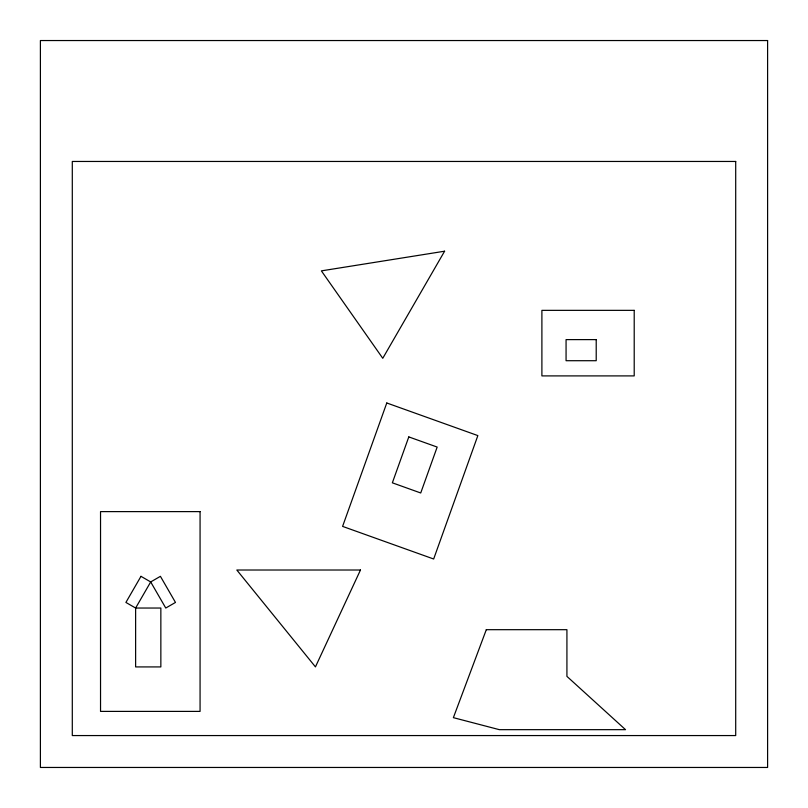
<?xml version="1.0" encoding="UTF-8"?>
<svg xmlns="http://www.w3.org/2000/svg" width="808" height="808" viewBox="0 0 808 808"><rect width="100%" height="100%" fill="white"/><g stroke="black" fill="none" stroke-linecap="round" stroke-linejoin="round"><path stroke-width="1.21" d="M386.779 402.98L342.592 526.392L433.664 559.005L477.851 435.593L386.779 402.98M408.798 436.906L392.355 482.82L420.726 492.981L437.168 447.066L408.798 436.906M486.305 629.685L453.379 717.655L499.344 729.664L625.523 729.664L566.923 676.377L566.923 629.685L486.305 629.685M360.469 570.014L315.443 666.893L236.815 570.014L360.469 570.014M140.976 576.326L125.907 602.435L135.623 608.04L160.853 608.04L160.853 666.923L135.623 666.923L135.623 608.04L150.692 581.942L160.408 576.326L175.477 602.435L165.761 608.04L150.692 581.942L140.976 576.326M444.602 251.207L382.77 358.298L321.382 270.872L444.602 251.207M767.6 40.541L40.4 40.541L40.4 767.459L767.6 767.459L767.6 40.541M735.704 161.459L72.296 161.459L72.296 735.563L735.704 735.563L735.704 161.459M634.209 310.353L541.895 310.353L541.895 375.902L634.209 375.902L634.209 310.353M596.213 339.613L566.065 339.613L566.065 360.711L596.213 360.711L596.213 339.613M200.071 511.615L100.535 511.615L100.535 711.394L200.071 711.394L200.071 511.615"/></g></svg>
